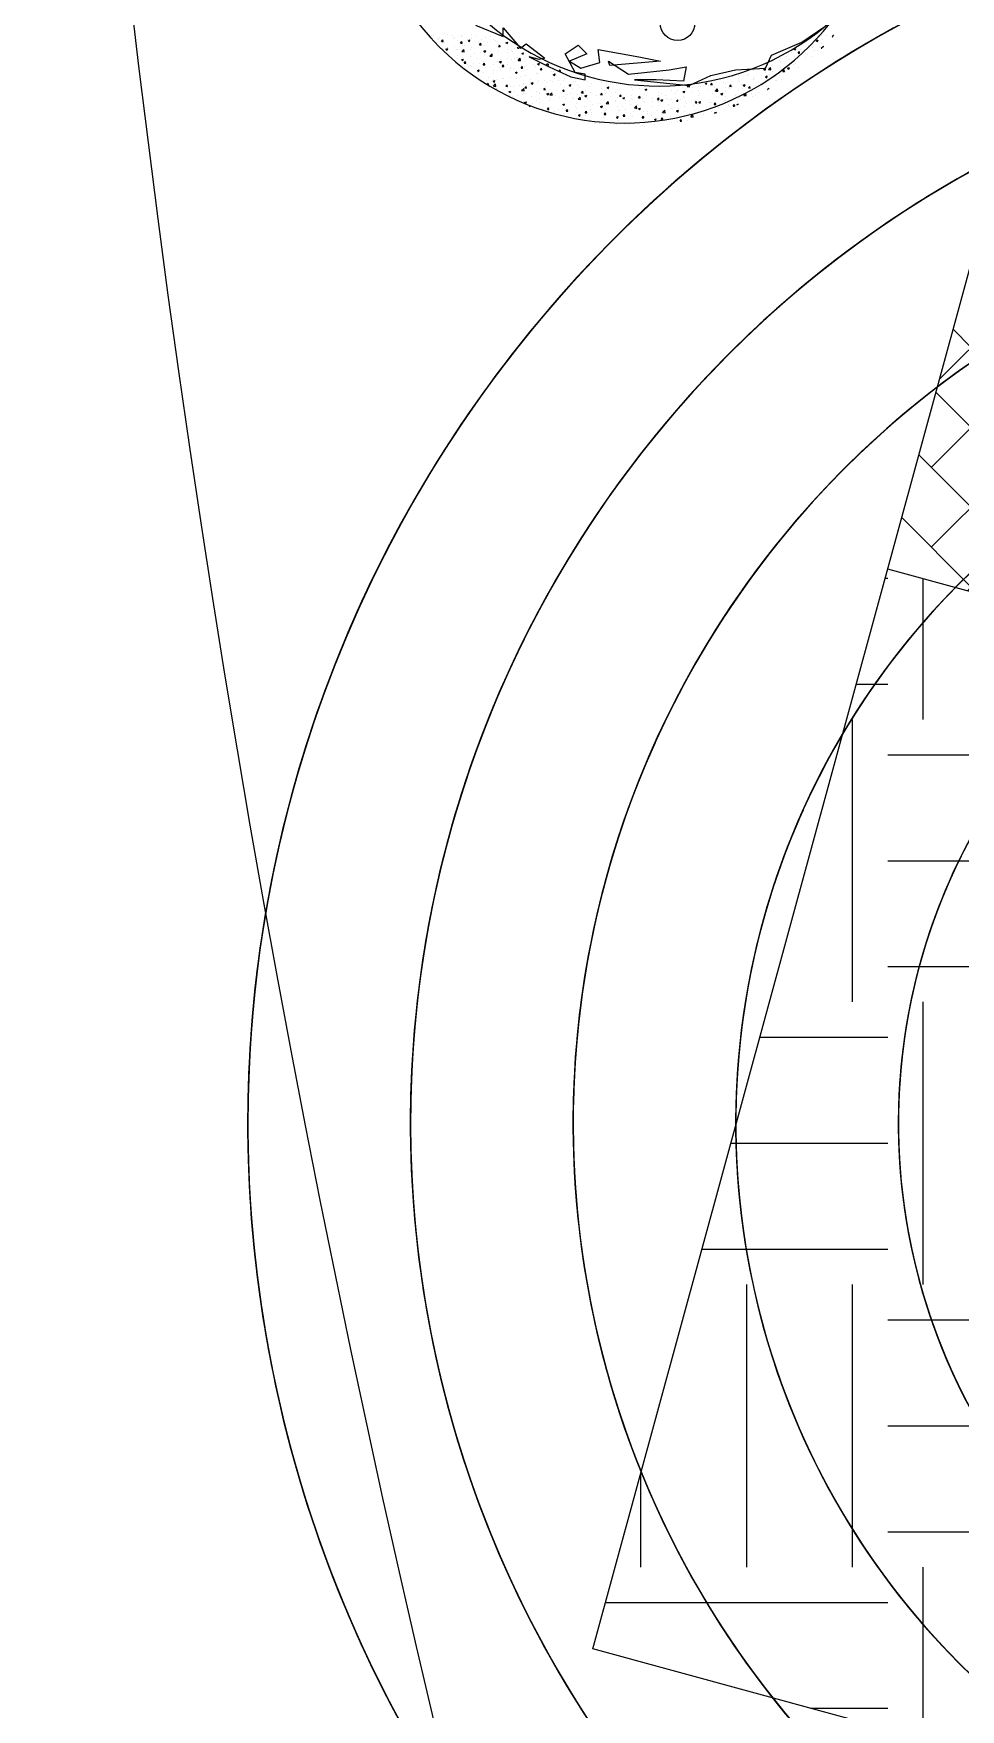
# Model space of a CAD drawing. Extents: x 652 to 897, y 187 to 370.
# Drawn here: x 848.067 to 849.734, y 230.292 to 233.305 of the extents above; entities that cross this region are included whole.
import ezdxf

# ---------------------------------------------------------------- set-up
doc = ezdxf.new("R2010")
doc.units = 0
doc.layers.get('0').update_dxf_attribs({"linetype": 'CONTINUOUS'})
doc.layers.add('40', color=3, linetype='CONTINUOUS')
doc.layers.add('ROAD', color=1, linetype='CONTINUOUS')

# ---------------------------------------------------------------- blocks, each defined once
blk = doc.blocks.new('PLANT90')
for radius, start, end in [(5000, 98.1984, 120.32897), (5000, 53.1984, 75.32897), (4350, 98.1984, 120.32897), (4350, 53.1984, 75.32897), (3700, 98.1984, 120.32897), (3700, 53.1984, 75.32897), (5000, 143.1984, 165.32897), (3050, 98.1984, 120.32897), (3050, 53.1984, 75.32897), (4350, 143.1984, 165.32897), (5000, 8.1984, 30.32897), (2400, 98.1984, 120.32897), (2400, 53.1984, 75.32897), (3700, 143.1984, 165.32897), (4350, 8.1984, 30.32897), (3050, 143.1984, 165.32897), (3700, 8.1984, 30.32897), (3050, 8.1984, 30.32897), (2400, 143.1984, 165.32897), (2400, 8.1984, 30.32897), (2400, 188.1984, 210.32897), (3050, 188.1984, 210.32897), (3700, 188.1984, 210.32897), (4350, 188.1984, 210.32897), (2400, 323.1984, 345.32897), (5000, 188.1984, 210.32897), (3050, 323.1984, 345.32897), (3700, 323.1984, 345.32897), (4350, 323.1984, 345.32897), (5000, 323.1984, 345.32897), (2400, 233.1984, 255.32897), (2400, 278.1984, 300.32897), (3050, 233.1984, 255.32897), (3050, 278.1984, 300.32897), (3700, 233.1984, 255.32897), (3700, 278.1984, 300.32897), (4350, 233.1984, 255.32897), (4350, 278.1984, 300.32897), (5000, 233.1984, 255.32897), (5000, 278.1984, 300.32897)]:
    blk.add_arc((121.2, -11.9), radius, start, end)
blk = doc.blocks.new('WH34')
at = {"layer": '40', "color": 3}
for p, q in [((-211.7, -185), (-210.8, -184.6)), ((-211.5, -182.6), (-211.5, -182.6)), ((-211.1, -185.6), (-210.8, -184.6)), ((-209.2, -181.3), (-209.2, -181.3)), ((-205.6, -185), (-205.6, -185)), ((-204.8, -186), (-204.8, -186)), ((-203.9, -184.7), (-203.9, -184.7)), ((-201.6, -188.1), (-200.4, -186.6)), ((-201.6, -188.1), (-200.1, -188.2)), ((-200.1, -188.2), (-200.4, -186.6)), ((-199, -189.1), (-199, -189.1)), ((-198.7, -180.8), (-198.7, -180.8)), ((-195.9, -181.9), (-195.9, -181.9)), ((-191.1, -182.5), (-191.1, -182.5)), ((-190.6, -185.3), (-190.6, -185.3)), ((-189.1, -184), (-189.1, -184)), ((-186.3, -187.5), (-186.3, -187.5)), ((-183.6, -189.6), (-182.4, -188.2)), ((-183.6, -189.6), (-182.1, -189.8)), ((-182.8, -183.1), (-182.8, -183.1)), ((-182.5, -182.5), (-182.5, -182.5)), ((-182.1, -189.8), (-182.4, -188.2)), ((-177.3, -185.8), (-177.3, -185.8)), ((-176.6, -187.3), (-174.8, -186.6)), ((-176.6, -187.3), (-175.3, -188.1)), ((-175.3, -188.1), (-174.8, -186.6)), ((-173.3, -181.9), (-173.3, -181.9)), ((-173.3, -185.6), (-173.3, -185.6)), ((-169.2, -183), (-169.2, -183)), ((-166.9, -188.8), (-166.9, -188.8)), ((-165.7, -191.2), (-164.5, -189.8)), ((-164.2, -191.4), (-164.5, -189.8)), ((-164.1, -189.7), (-164.1, -189.7)), ((-163.9, -186.4), (-163.9, -186.4)), ((-160.5, -183.9), (-160.5, -183.9)), ((-157.9, -188.9), (-157.9, -188.9)), ((-155.8, -183.6), (-155.8, -183.6)), ((-152.3, -186.3), (-152.3, -186.3)), ((-150.6, -186.9), (-150.6, -186.9)), ((-148.4, -187.6), (-148.4, -187.6)), ((-147.9, -182.3), (-147.9, -182.3)), ((-140.7, -189.3), (-138.9, -188.6)), ((-140.7, -189.3), (-139.4, -190.1)), ((-139.4, -190.1), (-138.9, -188.6)), ((144.1, -188.3), (144.1, -188.3)), ((150.1, -181.8), (150.3, -181.6)), ((150.1, -181.8), (151.6, -182)), ((151.6, -182), (151.4, -180.8)), ((152.9, -187.2), (154.6, -186.5)), ((152.9, -187.2), (154.1, -188)), ((154.1, -188), (154.6, -186.5)), ((156, -183.8), (156, -183.8)), ((156.2, -183.5), (156.2, -183.5)), ((158.2, -182), (158.2, -182)), ((158.7, -185.8), (158.7, -185.8)), ((162.5, -182.7), (162.5, -182.7)), ((168.1, -183.4), (169.3, -182)), ((168.1, -183.4), (168.6, -183.5)), ((169.4, -182.6), (169.3, -182)), ((-200.8, -194.6), (-200.8, -194.6)), ((-199.3, -197.4), (-199.3, -197.4)), ((-197.6, -195.3), (-195.8, -194.7)), ((-197.6, -195.3), (-196.3, -196.2)), ((-196.3, -196.2), (-195.8, -194.7)), ((-196.1, -193.8), (-196.1, -193.8)), ((-195.6, -193.8), (-195.6, -193.8)), ((-189.4, -193), (-189.4, -193)), ((-187.5, -195.2), (-187.5, -195.2)), ((-186.9, -204.2), (-186.9, -204.2)), ((-186.6, -195.8), (-186.6, -195.8)), ((-186.5, -201.6), (-186.5, -201.6)), ((-182.7, -205.4), (-180.9, -204.7)), ((-182.7, -205.4), (-181.4, -206.2)), ((-182.5, -197.6), (-180.6, -195.6)), ((-182.5, -197.6), (-180.3, -198)), ((-181.5, -191.3), (-181.5, -191.3)), ((-181.4, -206.2), (-180.9, -204.7)), ((-180.3, -198), (-180.6, -195.6)), ((-179.9, -191.8), (-179.9, -191.8)), ((-174.2, -195.7), (-174.2, -195.7)), ((-174, -202.3), (-174, -202.3)), ((-173.7, -194), (-173.7, -194)), ((-170.7, -199.5), (-170.7, -199.5)), ((-168, -203.7), (-168, -203.7)), ((-165.7, -191.2), (-164.2, -191.3)), ((-164.4, -198.7), (-164.4, -198.7)), ((-161.7, -197.3), (-159.9, -196.7)), ((-161.7, -197.3), (-160.4, -198.2)), ((-161.1, -200.5), (-161.1, -200.5)), ((-160.8, -192.2), (-160.8, -192.2)), ((-160.8, -196.3), (-160.8, -196.3)), ((-160.4, -198.2), (-159.9, -196.7)), ((-155.9, -201.8), (-153.9, -199.7)), ((-155.9, -201.8), (-153.6, -202.1)), ((-155, -197.5), (-155, -197.5)), ((-153.6, -202.1), (-153.9, -199.7)), ((-153.4, -201.2), (-153.4, -201.2)), ((-148.5, -198.9), (-148.5, -198.9)), ((-148.2, -190.6), (-148.2, -190.6)), ((-147.8, -192.8), (-146.6, -191.4)), ((-147.8, -192.8), (-146.3, -192.9)), ((-147.5, -196.9), (-147.5, -196.9)), ((-146.3, -192.9), (-146.6, -191.4)), ((-145.8, -205.3), (-145.8, -205.3)), ((-139.5, -204.4), (-139.5, -204.4)), ((-139.2, -195.4), (-139.2, -195.4)), ((-138.8, -198.7), (-138.8, -198.7)), ((-135.8, -205.4), (-135.8, -205.4)), ((-135.5, -197), (-135.5, -197)), ((-134.1, -197.4), (-134.1, -197.4)), ((-132.9, -194.6), (-132.9, -194.6)), ((-132.8, -204.2), (-132.8, -204.2)), ((-130, -203.2), (-130, -203.2)), ((-129.8, -194.4), (-129.1, -193.5)), ((-129.8, -194.4), (-128.3, -194.5)), ((-129.2, -205.9), (-127.2, -203.9)), ((-129.2, -205.9), (-127, -206.2)), ((-128.3, -194.5), (-128.4, -193.9)), ((-127, -206.2), (-127.2, -203.9)), ((-125.7, -199.3), (-124, -198.7)), ((-125.7, -199.3), (-124.5, -200.2)), ((-124.5, -200.2), (-124, -198.7)), ((-123, -203.6), (-123, -203.6)), ((-118.2, -201.7), (-118.2, -201.7)), ((119.1, -203.9), (119.1, -203.9)), ((124.5, -202), (124.5, -202)), ((127.3, -205.3), (127.3, -205.3)), ((129.7, -198.8), (129.7, -198.8)), ((131.8, -195.2), (133.6, -194.6)), ((131.8, -195.2), (133.1, -196.1)), ((132.1, -202), (132.1, -202)), ((133.1, -196.1), (133.6, -194.6)), ((133.9, -195.4), (133.9, -195.4)), ((135.7, -199.1), (136.9, -197.6)), ((135.7, -199.1), (137.2, -199.2)), ((137.2, -199.2), (136.9, -197.6)), ((137.8, -196), (137.8, -196)), ((139.1, -199.5), (139.1, -199.5)), ((143, -199.3), (143, -199.3)), ((143.1, -203.2), (143.1, -203.2)), ((144.9, -200.3), (144.9, -200.3)), ((145.3, -191.9), (145.3, -191.9)), ((149.4, -202.4), (149.4, -202.4)), ((149.7, -193.3), (149.7, -193.3)), ((151.1, -196.6), (151.1, -196.6)), ((153.7, -197), (153.7, -197)), ((155.9, -192.5), (155.9, -192.5)), ((157.7, -194.4), (159.6, -192.4)), ((157.7, -194.4), (158.1, -194.5)), ((157.9, -190.3), (157.9, -190.3)), ((159.7, -193), (159.6, -192.4)), ((-182.5, -206.2), (-182.5, -206.2)), ((-180.2, -208.5), (-179, -207)), ((-180.2, -208.5), (-178.7, -208.6)), ((-178.7, -208.6), (-179, -207)), ((-179, -208.5), (-179, -208.5)), ((-177.3, -209.4), (-177.3, -209.4)), ((-176.5, -211.7), (-176.5, -211.7)), ((-174.3, -210.6), (-174.3, -210.6)), ((-173.7, -211.9), (-173.7, -211.9)), ((-171, -208.6), (-171, -208.6)), ((-168.1, -217.2), (-168.1, -217.2)), ((-167.7, -215.5), (-166, -214.8)), ((-167.7, -215.5), (-166.5, -216.3)), ((-167, -220.4), (-167, -220.4)), ((-166.5, -216.3), (-166, -214.8)), ((-165.7, -209.1), (-165.7, -209.1)), ((-162.2, -210), (-161, -208.6)), ((-162.2, -210), (-160.7, -210.2)), ((-162, -209.2), (-162, -209.2)), ((-161.7, -217.2), (-161.7, -217.2)), ((-161.5, -207.3), (-161.5, -207.3)), ((-161.4, -208.8), (-161.4, -208.8)), ((-160.7, -210.2), (-161, -208.6)), ((-160.4, -212.4), (-160.4, -212.4)), ((-152.4, -217.9), (-152.4, -217.9)), ((-152.3, -209.6), (-152.3, -209.6)), ((-152.3, -215.1), (-152.3, -215.1)), ((-149.1, -215.6), (-149.1, -215.6)), ((-148.8, -207.2), (-148.8, -207.2)), ((-147.4, -206.7), (-147.4, -206.7)), ((-147.1, -213), (-147.1, -213)), ((-146.7, -207.4), (-145, -206.7)), ((-146.7, -207.4), (-145.5, -208.2)), ((-146.1, -214.3), (-146.1, -214.3)), ((-145.5, -208.2), (-145, -206.7)), ((-144.3, -211.6), (-143.1, -210.2)), ((-144.3, -211.6), (-142.8, -211.7)), ((-142.8, -211.7), (-143.1, -210.2)), ((-139, -210.2), (-139, -210.2)), ((-137.8, -215.4), (-137.8, -215.4)), ((-136.6, -213), (-136.6, -213)), ((-136.1, -213.7), (-136.1, -213.7)), ((-133.7, -213.6), (-133.7, -213.6)), ((-131.8, -217.5), (-130.1, -216.8)), ((-131.8, -217.5), (-130.6, -218.3)), ((-130.6, -218.3), (-130.1, -216.8)), ((-127.4, -220.8), (-127.4, -220.8)), ((-126.4, -213.2), (-125.2, -211.7)), ((-126.4, -213.2), (-124.9, -213.3)), ((-125.6, -210.8), (-125.6, -210.8)), ((-124.9, -213.3), (-125.2, -211.7)), ((-123.6, -220.3), (-123.6, -220.3)), ((-123.3, -211.9), (-123.3, -211.9)), ((-123.3, -212.9), (-123.3, -212.9)), ((-121.1, -220), (-121.1, -220)), ((-120.8, -211), (-120.8, -211)), ((-120.4, -214.1), (-120.4, -214.1)), ((-114.6, -210.1), (-114.6, -210.1)), ((-112.3, -211.3), (-112.3, -211.3)), ((-111.7, -218.8), (-111.7, -218.8)), ((-111, -218.7), (-111, -218.7)), ((-110.8, -209.4), (-109.1, -208.7)), ((-110.8, -209.4), (-109.6, -210.2)), ((-110.7, -210.3), (-110.7, -210.3)), ((-109.6, -210.2), (-109.1, -208.7)), ((-108.7, -210.4), (-108.7, -210.4)), ((-108.4, -214.7), (-107.2, -213.3)), ((-108.4, -214.7), (-106.9, -214.9)), ((-106.9, -214.9), (-107.2, -213.3)), ((-107, -214.7), (-107, -214.7)), ((-105.1, -208.9), (-105.1, -208.9)), ((-102.5, -210), (-101.3, -208.8)), ((-102.5, -210), (-100.3, -210.4)), ((-100.3, -210.4), (-100.4, -209.3)), ((-98.9, -211.9), (-98.9, -211.9)), ((-98, -216.8), (-98, -216.8)), ((-95.9, -216.7), (-95.9, -216.7)), ((-95.9, -219.5), (-94.1, -218.8)), ((-95.9, -219.5), (-94.6, -220.3)), ((-94.6, -220.3), (-94.1, -218.8)), ((-93.7, -215.2), (-93.7, -215.2)), ((-90.5, -216.3), (-89.3, -214.9)), ((-90.5, -216.3), (-89, -216.4)), ((-89.6, -215.9), (-89.6, -215.9)), ((-89, -216.4), (-89.3, -214.9)), ((-80.6, -220.3), (-80.6, -220.3)), ((-72.8, -221.7), (-72.8, -221.7)), ((73.5, -221.4), (73.5, -221.4)), ((79.7, -220.5), (79.7, -220.5)), ((87.9, -219.8), (87.9, -219.8)), ((89.2, -219.3), (89.2, -219.3)), ((93.4, -215.6), (93.4, -215.6)), ((94.3, -221.9), (94.3, -221.9)), ((101.2, -220.3), (101.2, -220.3)), ((103.3, -214.8), (104.5, -213.3)), ((103.3, -214.8), (104.8, -214.9)), ((104.8, -214.9), (104.5, -213.3)), ((104.8, -221.4), (106.5, -220.7)), ((104.8, -221.4), (106, -222.3)), ((105, -217.2), (105, -217.2)), ((106, -222.3), (106.5, -220.8)), ((106.2, -213.8), (106.2, -213.8)), ((107.6, -214.6), (109.6, -212.6)), ((107.6, -214.6), (109.9, -215)), ((108.9, -219.4), (108.9, -219.4)), ((109.9, -215), (109.6, -212.6)), ((111.3, -216.4), (111.3, -216.4)), ((111.6, -207.4), (111.6, -207.4)), ((114.6, -220.9), (114.6, -220.9)), ((117.8, -206.5), (117.8, -206.5)), ((118.5, -220.5), (118.5, -220.5)), ((118.8, -212.2), (118.8, -212.2)), ((119.5, -208.1), (119.5, -208.1)), ((120.7, -215.1), (120.7, -215.1)), ((121.2, -216.3), (122.4, -214.9)), ((121.2, -216.3), (122.7, -216.4)), ((122.7, -216.5), (122.4, -214.9)), ((123.5, -216.9), (123.5, -216.9)), ((125.8, -213.4), (127.5, -212.7)), ((125.8, -213.4), (127, -214.2)), ((127, -214.2), (127.5, -212.7)), ((131.8, -210.3), (131.8, -210.3)), ((132.8, -208.7), (132.8, -208.7)), ((136.5, -213.1), (136.5, -213.1)), ((-162, -225.5), (-162, -225.5)), ((-158.9, -225), (-158.9, -225)), ((-158.8, -228.8), (-157.6, -227.4)), ((-158.8, -228.8), (-157.3, -229)), ((-157.3, -229), (-157.6, -227.4)), ((-157.3, -222.3), (-157.3, -222.3)), ((-152.8, -225.5), (-151.1, -224.9)), ((-152.8, -225.5), (-151.6, -226.4)), ((-152.7, -224.2), (-152.7, -224.2)), ((-152.6, -230.2), (-150.6, -228.2)), ((-152.6, -230.2), (-150.3, -230.6)), ((-151.6, -226.4), (-151.1, -224.9)), ((-150.3, -230.6), (-150.6, -228.2)), ((-149.8, -232.8), (-149.8, -232.8)), ((-149.7, -232.2), (-149.7, -232.2)), ((-149.4, -223.9), (-149.4, -223.9)), ((-144, -222.9), (-144, -222.9)), ((-143.2, -222.9), (-143.2, -222.9)), ((-140.8, -230.4), (-139.6, -229)), ((-140.8, -230.4), (-139.3, -230.5)), ((-139.3, -230.5), (-139.6, -229)), ((-138.9, -230.3), (-138.9, -230.3)), ((-137.9, -235.6), (-136.1, -234.9)), ((-137.9, -235.6), (-136.7, -236.4)), ((-136.7, -230.3), (-136.7, -230.3)), ((-136.7, -236.4), (-136.1, -234.9)), ((-136.4, -222), (-136.4, -222)), ((-135.5, -236.2), (-135.5, -236.2)), ((-134, -230.7), (-134, -230.7)), ((-132.9, -235.8), (-132.9, -235.8)), ((-130.6, -223.5), (-130.6, -223.5)), ((-127.7, -229.9), (-127.7, -229.9)), ((-125.9, -234.4), (-123.9, -232.4)), ((-125.9, -234.4), (-123.6, -234.7)), ((-124.3, -227.8), (-124.3, -227.8)), ((-124.2, -236.9), (-124.2, -236.9)), ((-123.9, -228.6), (-123.9, -228.6)), ((-123.6, -234.7), (-123.9, -232.4)), ((-122.9, -232), (-121.7, -230.5)), ((-122.9, -232), (-121.4, -232.1)), ((-122.1, -236.8), (-122.1, -236.8)), ((-121.4, -232.1), (-121.7, -230.5)), ((-118.3, -233.3), (-118.3, -233.3)), ((-118.2, -228.6), (-118.2, -228.6)), ((-117.3, -224), (-117.3, -224)), ((-116.9, -227.5), (-115.1, -226.9)), ((-116.9, -227.5), (-115.6, -228.4)), ((-115.6, -228.4), (-115.1, -226.9)), ((-111.6, -235.3), (-111.6, -235.3)), ((-111.3, -227), (-111.3, -227)), ((-109.7, -225.3), (-109.7, -225.3)), ((-109, -236.4), (-109, -236.4)), ((-108.8, -237.4), (-108.8, -237.4)), ((-105, -233.5), (-103.8, -232.1)), ((-105, -233.5), (-103.5, -233.7)), ((-103.9, -224.6), (-103.9, -224.6)), ((-103.5, -233.7), (-103.8, -232.1)), ((-103.7, -230.8), (-103.7, -230.8)), ((-102.8, -235.6), (-102.8, -235.6)), ((-102.5, -226.5), (-102.5, -226.5)), ((-102, -237.6), (-100.2, -236.9)), ((-102, -237.6), (-100.7, -238.4)), ((-100.7, -238.4), (-100.2, -236.9)), ((-99.2, -238.5), (-97.2, -236.5)), ((-98.6, -233.4), (-98.6, -233.4)), ((-98.3, -225.1), (-98.3, -225.1)), ((-97, -238.9), (-97.2, -236.5)), ((-96.2, -225.7), (-96.2, -225.7)), ((-95.1, -222.8), (-95.1, -222.8)), ((-93.3, -234.3), (-93.3, -234.3)), ((-90.6, -225.2), (-90.6, -225.2)), ((-89.1, -228.3), (-89.1, -228.3)), ((-87, -235.1), (-85.8, -233.7)), ((-87, -235.1), (-85.5, -235.2)), ((-86.7, -224.5), (-86.7, -224.5)), ((-85.5, -235.2), (-85.8, -233.7)), ((-85.7, -231.7), (-85.7, -231.7)), ((-85.4, -223.3), (-85.4, -223.3)), ((-81, -229.5), (-79.2, -228.9)), ((-81, -229.5), (-79.7, -230.4)), ((-79.7, -230.4), (-79.2, -228.9)), ((-79.6, -237.1), (-79.6, -237.1)), ((-77.5, -232.2), (-77.5, -232.2)), ((-77.2, -225.7), (-77.2, -225.7)), ((-74.6, -225.8), (-74.6, -225.8)), ((-73.1, -230.1), (-73.1, -230.1)), ((-71.3, -231.4), (-71.3, -231.4)), ((-70.9, -222.4), (-70.9, -222.4)), ((-69.1, -236.7), (-67.9, -235.2)), ((-69.1, -236.7), (-67.6, -236.8)), ((-67.6, -236.8), (-67.9, -235.2)), ((-65, -234.6), (-65, -234.6)), ((-63.9, -226.3), (-63.9, -226.3)), ((-61.8, -230.2), (-61.8, -230.2)), ((-60.4, -236.5), (-60.4, -236.5)), ((-60.1, -228.2), (-60.1, -228.2)), ((-51.2, -238.2), (-50, -236.8)), ((-50.5, -226.9), (-50.5, -226.9)), ((-50.4, -232.1), (-50.4, -232.1)), ((-49.7, -238.4), (-50, -236.8)), ((-47.6, -234.8), (-47.6, -234.8)), ((-46.3, -237.1), (-46.3, -237.1)), ((-46, -228.1), (-46, -228.1)), ((-45, -231.5), (-43.3, -230.9)), ((-45, -231.5), (-43.8, -232.4)), ((-43.8, -232.4), (-43.3, -230.9)), ((-36.9, -235.9), (-36.9, -235.9)), ((-35.9, -229.6), (-35.9, -229.6)), ((-35, -233.2), (-35, -233.2)), ((-22, -231.3), (-22, -231.3)), ((-21.1, -233.8), (-21.1, -233.8)), ((-14.8, -233), (-14.8, -233)), ((-9.1, -233.5), (-7.4, -232.9)), ((-9.1, -233.5), (-7.9, -234.4)), ((-7.9, -234.4), (-7.4, -232.9)), ((3.2, -236.2), (3.2, -236.2)), ((6.8, -237), (6.8, -237)), ((16.2, -234.4), (16.2, -234.4)), ((19.6, -237.5), (19.6, -237.5)), ((21.4, -234.5), (21.4, -234.5)), ((26.8, -235.5), (28.6, -234.9)), ((26.8, -235.5), (28.1, -236.4)), ((28.1, -236.4), (28.6, -234.9)), ((29, -232.6), (29, -232.6)), ((30.9, -230.7), (31.5, -230.1)), ((30.9, -230.7), (33.1, -231.1)), ((33.1, -231.1), (33, -229.9)), ((35.4, -235.4), (35.4, -235.4)), ((36, -232), (36, -232)), ((41.6, -231), (41.6, -231)), ((41.7, -234.5), (41.7, -234.5)), ((42, -237.4), (42, -237.4)), ((42.9, -230.8), (42.9, -230.8)), ((47.9, -227.6), (49.1, -228.3)), ((49.1, -228.3), (49.4, -227.3)), ((50.6, -229.5), (50.6, -229.5)), ((51.1, -233.3), (51.1, -233.3)), ((52.9, -228.8), (54.2, -227.4)), ((52.9, -228.8), (54.4, -229)), ((54.4, -229), (54.2, -227.4)), ((54.3, -237.5), (54.3, -237.5)), ((54.6, -229.1), (54.6, -229.1)), ((56.2, -231.4), (56.2, -231.4)), ((56.6, -234.9), (56.6, -234.9)), ((57.6, -234.9), (59.5, -232.8)), ((57.6, -234.9), (59.8, -235.2)), ((59.8, -235.2), (59.5, -232.8)), ((62.7, -237.5), (64.5, -236.9)), ((62.7, -237.5), (64, -238.4)), ((64, -238.4), (64.5, -236.9)), ((65.2, -227), (65.2, -227)), ((66.9, -231.2), (66.9, -231.2)), ((67.1, -235.7), (67.1, -235.7)), ((67.4, -227.4), (67.4, -227.4)), ((69.6, -231.9), (69.6, -231.9)), ((70.9, -230.4), (72.1, -229)), ((70.9, -230.4), (72.4, -230.5)), ((71.2, -232.4), (71.2, -232.4)), ((72.4, -230.6), (72.1, -229)), ((73.2, -230.4), (73.2, -230.4)), ((79.7, -224.5), (79.7, -224.5)), ((79.8, -222.6), (79.8, -222.6)), ((79.8, -234.1), (79.8, -234.1)), ((80.1, -225.8), (80.1, -225.8)), ((82.6, -229.2), (82.6, -229.2)), ((82.9, -232.5), (82.9, -232.5)), ((83.8, -229.5), (85.5, -228.8)), ((83.8, -229.5), (85, -230.3)), ((84.3, -239), (86.2, -237)), ((85, -230.3), (85.5, -228.8)), ((85.7, -229.9), (85.7, -229.9)), ((86.5, -239.3), (86.2, -237)), ((88.8, -232), (90, -230.6)), ((88.8, -232), (90.3, -232.1)), ((90.3, -232.1), (90, -230.6)), ((91.8, -236.9), (91.8, -236.9)), ((92.8, -232.2), (92.8, -232.2)), ((93.1, -223.9), (93.1, -223.9)), ((93.2, -223.1), (93.2, -223.1)), ((96.3, -233.1), (96.3, -233.1)), ((98.1, -236.1), (98.1, -236.1)), ((98.4, -227.1), (98.4, -227.1)), ((100.3, -227.4), (100.3, -227.4)), ((104.7, -226.2), (104.7, -226.2)), ((105.6, -230.5), (105.6, -230.5)), ((105.9, -222.1), (105.9, -222.1)), ((106.5, -223.7), (106.5, -223.7)), ((106.7, -233.6), (107.9, -232.1)), ((106.7, -233.6), (107.2, -233.6)), ((108.1, -233.1), (107.9, -232.1)), ((114.2, -225), (114.2, -225)), ((114.9, -224.9), (114.9, -224.9)), ((119.9, -224.3), (119.9, -224.3)), ((-137, -238.7), (-137, -238.7)), ((-134.3, -239.7), (-134.3, -239.7)), ((-130.2, -239.6), (-130.2, -239.6)), ((-124.8, -238.5), (-124.8, -238.5)), ((-124.5, -245.2), (-124.5, -245.2)), ((-123.3, -244.6), (-123.3, -244.6)), ((-123, -245.7), (-121.2, -245)), ((-123, -245.7), (-121.7, -246.5)), ((-121.7, -246.5), (-121.2, -245)), ((-118.6, -249.8), (-118.2, -249.3)), ((-118.1, -250), (-118.2, -249.3)), ((-116.9, -240.2), (-116.9, -240.2)), ((-115.6, -246.3), (-115.6, -246.3)), ((-113.8, -250.1), (-113.8, -250.1)), ((-112.2, -251.9), (-112.2, -251.9)), ((-111.9, -243.6), (-111.9, -243.6)), ((-109.3, -245.4), (-109.3, -245.4)), ((-108.8, -242.1), (-108.8, -242.1)), ((-103.5, -240.7), (-103.5, -240.7)), ((-101.5, -252.3), (-100.3, -250.9)), ((-101.5, -252.3), (-100, -252.5)), ((-100.4, -250.6), (-100.4, -250.6)), ((-100, -252.5), (-100.3, -250.9)), ((-99.9, -244.2), (-99.9, -244.2)), ((-99.2, -238.5), (-97, -238.9)), ((-99.2, -250.1), (-99.2, -250.1)), ((-98.9, -241.7), (-98.9, -241.7)), ((-95.4, -237.9), (-95.4, -237.9)), ((-94.2, -239.6), (-94.2, -239.6)), ((-90.7, -252), (-90.7, -252)), ((-90.2, -241.3), (-90.2, -241.3)), ((-87.1, -251.2), (-87.1, -251.2)), ((-87, -247.7), (-85.3, -247)), ((-87, -247.7), (-85.8, -248.5)), ((-86.4, -248.3), (-86.4, -248.3)), ((-86, -240), (-86, -240)), ((-85.8, -248.5), (-85.3, -247)), ((-84.4, -251.1), (-84.4, -251.1)), ((-84.1, -242.1), (-84.1, -242.1)), ((-83.6, -253.9), (-82.4, -252.5)), ((-82.1, -254), (-82.4, -252.5)), ((-82.1, -238.5), (-82.1, -238.5)), ((-80.6, -252), (-80.6, -252)), ((-77.8, -241.3), (-77.8, -241.3)), ((-76.8, -241.9), (-76.8, -241.9)), ((-74.9, -249.9), (-74.9, -249.9)), ((-73.7, -246.7), (-73.7, -246.7)), ((-73.7, -251.8), (-73.7, -251.8)), ((-73.4, -238.4), (-73.4, -238.4)), ((-72.5, -242.7), (-70.6, -240.6)), ((-72.5, -242.7), (-70.3, -243)), ((-70.3, -243), (-70.6, -240.6)), ((-68.8, -239.1), (-68.8, -239.1)), ((-68.4, -240), (-68.4, -240)), ((-66.1, -249.5), (-66.1, -249.5)), ((-66, -239.6), (-64.3, -238.9)), ((-66, -239.6), (-64.8, -240.4)), ((-64.8, -240.4), (-64.3, -238.9)), ((-63.5, -242.4), (-63.5, -242.4)), ((-61, -253.2), (-61, -253.2)), ((-60.7, -244.8), (-60.7, -244.8)), ((-60.4, -252.3), (-60.4, -252.3)), ((-59.2, -247.8), (-59.2, -247.8)), ((-55.4, -239.6), (-55.4, -239.6)), ((-52.9, -247), (-52.9, -247)), ((-52.6, -238), (-52.6, -238)), ((-51.5, -247), (-51.5, -247)), ((-51.2, -238.2), (-49.7, -238.4)), ((-51.1, -249.7), (-49.4, -249)), ((-51.1, -249.7), (-49.9, -250.5)), ((-50.1, -243), (-50.1, -243)), ((-49.9, -250.5), (-49.4, -249)), ((-48.2, -251.4), (-48.2, -251.4)), ((-47.9, -243.1), (-47.9, -243.1)), ((-47, -252.9), (-47, -252.9)), ((-45.8, -246.8), (-43.9, -244.8)), ((-45.8, -246.8), (-43.6, -247.1)), ((-45.5, -252.5), (-45.5, -252.5)), ((-43.6, -247.1), (-43.9, -244.8)), ((-43.4, -245.7), (-43.4, -245.7)), ((-42.1, -240.2), (-42.1, -240.2)), ((-36.9, -244.5), (-36.9, -244.5)), ((-36.8, -243.5), (-36.8, -243.5)), ((-35.6, -249.8), (-35.6, -249.8)), ((-35.3, -241.5), (-35.3, -241.5)), ((-34.2, -253.5), (-34.2, -253.5)), ((-33.7, -253.5), (-33.7, -253.5)), ((-33.2, -239.8), (-32, -238.4)), ((-33.2, -239.8), (-31.7, -239.9)), ((-31.7, -239.9), (-32, -238.4)), ((-30.9, -250), (-30.9, -250)), ((-30.1, -241.6), (-28.4, -240.9)), ((-30.1, -241.6), (-28.9, -242.4)), ((-28.9, -242.4), (-28.4, -240.9)), ((-28.7, -240.8), (-28.7, -240.8)), ((-28, -252.7), (-28, -252.7)), ((-27.6, -243.7), (-27.6, -243.7)), ((-23.4, -244.1), (-23.4, -244.1)), ((-22.6, -247.9), (-22.6, -247.9)), ((-22.3, -239.6), (-22.3, -239.6)), ((-22.3, -242), (-22.3, -242)), ((-21.4, -242.8), (-21.4, -242.8)), ((-19.1, -250.9), (-17.2, -248.9)), ((-19.1, -250.9), (-16.9, -251.3)), ((-18.5, -251.5), (-18.5, -251.5)), ((-16.9, -251.3), (-17.2, -248.9)), ((-16.3, -247.5), (-16.3, -247.5)), ((-15.4, -241.3), (-15.4, -241.3)), ((-15.3, -241.4), (-14.1, -239.9)), ((-15.3, -241.4), (-13.8, -241.5)), ((-15.2, -251.7), (-13.4, -251)), ((-15.2, -251.7), (-13.9, -252.5)), ((-13.8, -241.5), (-14.1, -239.9)), ((-13.9, -252.5), (-13.4, -251)), ((-11.9, -241.6), (-11.9, -241.6)), ((-10.1, -244.7), (-10.1, -244.7)), ((-9.8, -246.2), (-9.8, -246.2)), ((-9.5, -237.8), (-9.5, -237.8)), ((-7.7, -239.5), (-7.7, -239.5)), ((-2.7, -249.4), (-2.7, -249.4)), ((-2, -241.9), (-2, -241.9)), ((-1.7, -245), (-1.7, -245)), ((2.6, -242.9), (3.8, -241.5)), ((2.6, -242.9), (4.1, -243.1)), ((2.6, -252.9), (2.6, -252.9)), ((2.9, -244.6), (2.9, -244.6)), ((3.2, -245.2), (3.2, -245.2)), ((3.6, -248.6), (3.6, -248.6)), ((4.1, -243.1), (3.8, -241.5)), ((3.9, -239.5), (3.9, -239.5)), ((5.8, -243.6), (7.6, -242.9)), ((5.8, -243.6), (7.1, -244.4)), ((7.1, -244.4), (7.6, -242.9)), ((7.5, -255.1), (9.5, -253)), ((9.8, -255.4), (9.5, -253)), ((10.1, -238.7), (10.1, -238.7)), ((11.3, -242.4), (11.3, -242.4)), ((12.8, -242.5), (12.8, -242.5)), ((13, -247.3), (13, -247.3)), ((15.5, -251), (15.5, -251)), ((15.9, -242.7), (15.9, -242.7)), ((16.6, -245.8), (16.6, -245.8)), ((20.6, -244.5), (21.8, -243.1)), ((20.6, -244.5), (22, -244.6)), ((20.7, -253.7), (22.5, -253)), ((22, -244.6), (21.8, -243.1)), ((22, -254.5), (22.5, -253)), ((22.4, -251.2), (22.4, -251.2)), ((24.7, -243), (24.7, -243)), ((27.4, -240), (27.4, -240)), ((28.4, -249.2), (28.4, -249.2)), ((28.7, -240.9), (28.7, -240.9)), ((28.8, -245.2), (28.8, -245.2)), ((29.9, -246.4), (29.9, -246.4)), ((35.1, -244.4), (35.1, -244.4)), ((37, -248.7), (37, -248.7)), ((38, -243.6), (38, -243.6)), ((38, -253), (38, -253)), ((38.5, -246.1), (39.7, -244.6)), ((38.5, -246.1), (40, -246.2)), ((40, -246.2), (39.7, -244.7)), ((41, -247.6), (41, -247.6)), ((41.3, -239.3), (41.3, -239.3)), ((41.7, -245.6), (43.5, -244.9)), ((41.7, -245.6), (43, -246.4)), ((43, -246.5), (43.5, -244.9)), ((43.3, -246.9), (43.3, -246.9)), ((44.5, -243.2), (44.5, -243.2)), ((51.4, -244.1), (51.4, -244.1)), ((51.5, -246.2), (51.5, -246.2)), ((53.8, -250.9), (53.8, -250.9)), ((54, -245.8), (54, -245.8)), ((56.4, -247.7), (57.6, -246.2)), ((56.4, -247.7), (57.9, -247.8)), ((56.6, -247.5), (56.6, -247.5)), ((57.9, -247.8), (57.6, -246.2)), ((60, -250.1), (60, -250.1)), ((60.3, -241.1), (60.3, -241.1)), ((64.7, -244.7), (64.7, -244.7)), ((66.1, -243.7), (66.1, -243.7)), ((66.5, -252.3), (66.5, -252.3)), ((66.6, -240.3), (66.6, -240.3)), ((66.8, -244), (66.8, -244)), ((69.5, -248.9), (69.5, -248.9)), ((70, -248.1), (70, -248.1)), ((74.4, -249.2), (75.6, -247.8)), ((74.4, -249.2), (75.5, -249.3)), ((75.8, -249.2), (75.6, -247.8)), ((76.1, -239), (76.1, -239)), ((77.7, -247.6), (79.4, -246.9)), ((77.7, -247.6), (78.4, -248.1)), ((78, -245.3), (78, -245.3)), ((79.1, -247.8), (79.4, -246.9)), ((79.5, -242.4), (79.5, -242.4)), ((80.7, -241.2), (80.7, -241.2)), ((84.3, -239), (86.5, -239.3)), ((92.4, -240.5), (92.4, -240.5)), ((95.3, -238.7), (95.3, -238.7)), ((-106.5, -254), (-106.5, -254)), ((-95.2, -254.5), (-95.2, -254.5)), ((-86.7, -256.6), (-86.7, -256.6)), ((-83.6, -253.9), (-82.1, -254)), ((-81.5, -259.8), (-81.5, -259.8)), ((-74.6, -257.5), (-74.6, -257.5)), ((-74, -255), (-74, -255)), ((-72.1, -257.7), (-70.4, -257.1)), ((-72.1, -257.7), (-70.9, -258.6)), ((-70.9, -258.6), (-70.4, -257.1)), ((-65.7, -257.7), (-65.7, -257.7)), ((-65.6, -255.5), (-64.4, -254)), ((-65.6, -255.5), (-64.1, -255.6)), ((-64.1, -255.6), (-64.4, -254)), ((-61.3, -261.5), (-61.3, -261.5)), ((-60.1, -255), (-60.1, -255)), ((-59.5, -256.9), (-59.5, -256.9)), ((-56.6, -265.5), (-56.6, -265.5)), ((-51.9, -265.7), (-51.9, -265.7)), ((-50.5, -263.7), (-50.5, -263.7)), ((-50, -255.6), (-50, -255.6)), ((-48.5, -259.7), (-48.5, -259.7)), ((-47.7, -257), (-46.5, -255.6)), ((-47.7, -257), (-46.2, -257.2)), ((-46.2, -257.2), (-46.5, -255.6)), ((-40.8, -263.4), (-40.8, -263.4)), ((-38.6, -266.2), (-38.6, -266.2)), ((-36.2, -259.7), (-34.4, -259.1)), ((-36.2, -259.7), (-35, -260.6)), ((-36.2, -266.4), (-36.2, -266.4)), ((-35.9, -258.1), (-35.9, -258.1)), ((-35.9, -261.2), (-35.9, -261.2)), ((-35, -260.6), (-34.4, -259.1)), ((-34.5, -262.6), (-34.5, -262.6)), ((-29.8, -258.6), (-28.6, -257.2)), ((-29.8, -258.6), (-28.3, -258.7)), ((-28.3, -258.7), (-28.6, -257.2)), ((-25.2, -266.8), (-25.2, -266.8)), ((-25.1, -261.3), (-25.1, -261.3)), ((-23.2, -264.6), (-23.2, -264.6)), ((-22.9, -256.2), (-22.9, -256.2)), ((-21.4, -258.7), (-21.4, -258.7)), ((-20.3, -254), (-20.3, -254)), ((-11.9, -267.4), (-11.9, -267.4)), ((-11.8, -260.2), (-10.6, -258.7)), ((-11.8, -260.2), (-10.3, -260.3)), ((-10.3, -260.3), (-10.6, -258.7)), ((-10.4, -262.8), (-10.4, -262.8)), ((-10.1, -254.5), (-10.1, -254.5)), ((-9.6, -268.3), (-9.6, -268.3)), ((-9.3, -259.2), (-9.3, -259.2)), ((-7, -254.6), (-7, -254.6)), ((-6.8, -256.2), (-6.8, -256.2)), ((-3, -258.4), (-3, -258.4)), ((-0.3, -261.7), (1.5, -261.1)), ((-0.3, -261.7), (1, -262.6)), ((-0.1, -267), (-0.1, -267)), ((1, -262.6), (1.5, -261.1)), ((2.3, -261.2), (2.3, -261.2)), ((6.1, -261.8), (7.3, -260.3)), ((6.1, -261.8), (7.6, -261.9)), ((6.3, -255.2), (6.3, -255.2)), ((6.5, -257.2), (6.5, -257.2)), ((7.6, -261.9), (7.3, -260.3)), ((7.5, -255.1), (9.8, -255.4)), ((7.8, -253.7), (7.8, -253.7)), ((15.2, -259.3), (15.2, -259.3)), ((15.7, -265), (15.7, -265)), ((19.7, -255.7), (19.7, -255.7)), ((20.7, -253.7), (22, -254.5)), ((21.9, -264.1), (21.9, -264.1)), ((22.2, -255.1), (22.2, -255.1)), ((24, -263.3), (25.2, -261.9)), ((24, -263.3), (25.5, -263.5)), ((25.5, -263.5), (25.2, -261.9)), ((28.1, -257.6), (28.1, -257.6)), ((28.5, -254.3), (28.5, -254.3)), ((31.4, -262.9), (31.4, -262.9)), ((33, -256.3), (33, -256.3)), ((34.2, -259.2), (36.2, -257.2)), ((34.2, -259.2), (36.4, -259.6)), ((36.4, -259.6), (36.2, -257.2)), ((40.7, -256), (40.7, -256)), ((46.4, -256.8), (46.4, -256.8)), ((53.7, -254.1), (53.7, -254.1)), ((56.7, -255.7), (58.4, -255)), ((56.7, -255.7), (57.2, -256.1)), ((58.2, -255.8), (58.4, -255))]:
    blk.add_line(p, q, dxfattribs=at)
blk.add_lwpolyline([(-169.4, -172.5), (-143.4, -183.4), (-143.4, -175.2), (-127, -194.3), (-121.6, -190.2), (-103.8, -203.8), (-109.3, -205.2), (-118.8, -202.5), (-99.7, -212), (-79.3, -221.6), (-65.6, -224.3), (-65.6, -218.9), (-75.2, -217.5), (-84.7, -199.8), (-72.4, -191.6), (-64.2, -199.8), (-80.6, -206.6), (-69.7, -213.4), (-52, -207.9), (-53.3, -195.7), (-15.1, -202.5), (5.4, -206.6), (-42.4, -210.7), (-43.8, -206.6), (-24.7, -218.9), (13.6, -214.8), (29.9, -212), (27.2, -225.7), (1.3, -224.3), (-19.2, -224.3), (32.7, -229.8), (53.1, -220.2), (76.4, -214.8), (105, -213.4), (110.5, -201.1), (139.1, -188.8), (161, -173.8)], dxfattribs=at)
blk.add_circle((21.7, -170.7), 16.4, dxfattribs=at)
for centre, radius, start, end in [((3.6, 18.4), 248.6, 147.5437, 215.7516), ((-29, -16.9), 248.3, 153.0525, 227.8925), ((-22.1, -12.5), 256.2, 227.4192, 337.2791)]:
    blk.add_arc(centre, radius, start, end, dxfattribs=at)

msp = doc.modelspace()

# ---------------------------------------------------------------- hatches: boundary and pattern name
h = msp.add_hatch()
h.set_pattern_fill('EARTH', color=3, scale=0.08, style=0)
h.set_pattern_definition([(0, (621.5108, 27.919), (0.508, 0.508), [0.508, -0.508]), (0, (621.5108, 28.1095), (0.508, 0.508), [0.508, -0.508]), (0, (621.5108, 28.3), (0.508, 0.508), [0.508, -0.508]), (90, (621.5743, 28.3635), (-0.508, 0.508), [0.508, -0.508]), (90, (621.7648, 28.3635), (-0.508, 0.508), [0.508, -0.508]), (90, (621.9553, 28.3635), (-0.508, 0.508), [0.508, -0.508])])
h.paths.add_polyline_path([(850.8633, 234.6804), (849.8894, 234.9463), (849.8366, 234.6579), (849.1445, 234.8051), (848.3922, 235.1783), (848.3374, 235.2398), (848.2125, 234.7823), (850.1264, 234.2596), (849.7608, 232.9211), (850.3397, 232.763)])
h.paths.add_polyline_path([(850.1816, 232.1842), (849.6028, 232.3423), (849.0726, 230.4009), (851.0174, 229.8698), (851.1755, 230.4486), (849.8095, 230.8217)])
h.paths.add_polyline_path([(853.6682, 229.7679), (851.7543, 230.2906), (851.5962, 229.7118), (852.9313, 229.3472), (852.5658, 228.0086), (853.1446, 227.8505)])
h.paths.add_polyline_path([(852.9865, 227.2717), (852.4077, 227.4298), (851.8776, 225.4885), (853.8224, 224.9574), (853.9804, 225.5362), (852.6144, 225.9092)])
h.paths.add_polyline_path([(856.4731, 224.8555), (854.5593, 225.3781), (854.4012, 224.7993), (855.7363, 224.4347), (855.3707, 223.0961), (855.9495, 222.9381)])
h = msp.add_hatch()
h.set_pattern_fill('AR-HBONE', color=211, scale=0.001, style=0)
h.set_pattern_definition([(45, (621.5108, 27.919), (1e-17, 0.143684098), [0.3048, -0.1016]), (135, (621.58264, 27.99085), (1e-17, 0.143684098), [0.3048, -0.1016])])
h.paths.add_polyline_path([(855.9495, 222.9381), (855.3707, 223.0961), (855.2127, 222.5173), (855.7915, 222.3593)])
h.paths.add_polyline_path([(854.5593, 225.3781), (853.9804, 225.5362), (853.8224, 224.9574), (854.4012, 224.7993)])
h.paths.add_polyline_path([(853.1446, 227.8505), (852.5658, 228.0086), (852.4077, 227.4298), (852.9865, 227.2717)])
h.paths.add_polyline_path([(851.7543, 230.2906), (851.1755, 230.4486), (851.0174, 229.8698), (851.5962, 229.7118)])
h.paths.add_polyline_path([(850.3397, 232.763), (849.7608, 232.9211), (849.6028, 232.3423), (850.1816, 232.1842)])

# ---------------------------------------------------------------- linework, layer by layer
for points in [[(855.2512, 220.4207), (854.6825, 220.576), (855.7363, 224.4347), (851.8776, 225.4885), (852.9313, 229.3472), (849.0726, 230.4009), (850.1264, 234.2596), (848.2125, 234.7823)], [(856.7854, 220.6237), (857.1575, 221.9862), (853.2988, 223.04), (854.3525, 226.8987), (850.4938, 227.9524), (851.5476, 231.8111), (849.6028, 232.3423)]]:
    msp.add_lwpolyline(points)
at = {"layer": 'ROAD'}
msp.add_arc((874.7842, 236.4549), 26.721, 180.91128, 255.45198, dxfattribs=at)

# ---------------------------------------------------------------- block references
at = {"color": 82, "xscale": 0.001900799721397561, "yscale": 0.001900800016443327, "zscale": 0.0019008}
msp.add_blockref('WH34', (849.1837, 233.6484), dxfattribs=at)
at = {"layer": '40', "xscale": 0.0004499992355374575, "yscale": 0.0004500006325542927, "zscale": 0.00045, "rotation": 125.4357428130346}
msp.add_blockref('PLANT90', (850.7293, 231.298), dxfattribs=at)

doc.saveas('drawing.dxf')
